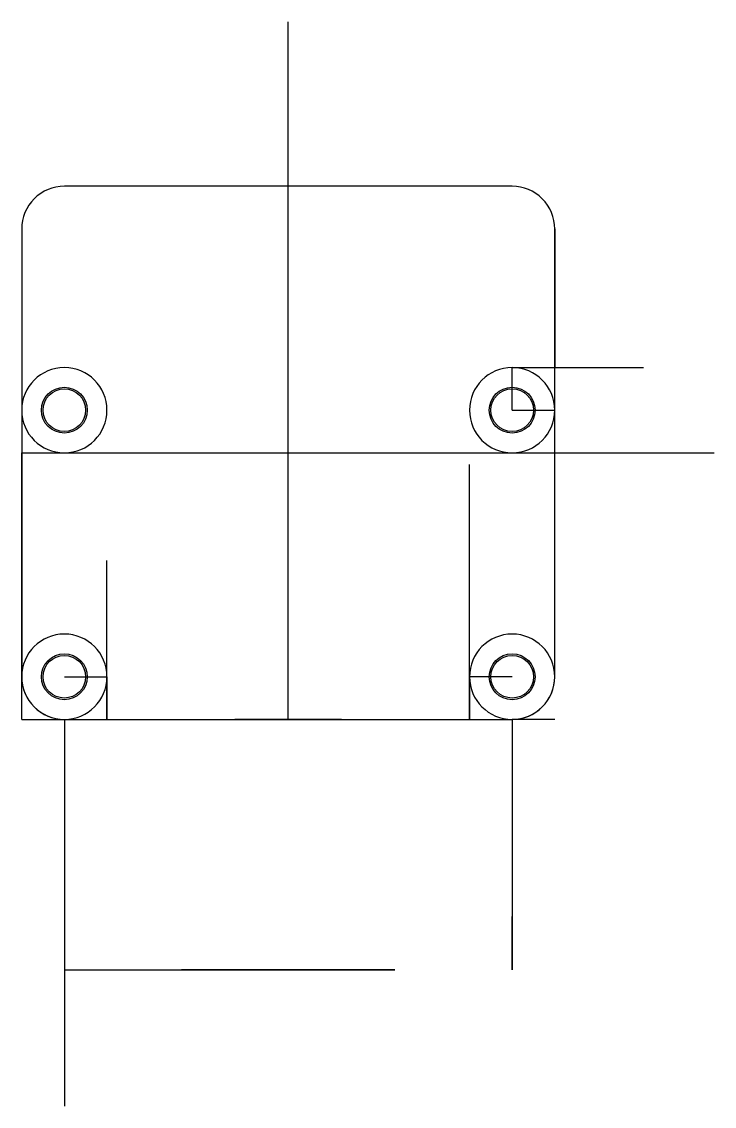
# Model space of a CAD drawing. Header units: millimetres. Extents: x 0 to 32.5, y -18.1 to 32.7.
import ezdxf

# ---------------------------------------------------------------- set-up
doc = ezdxf.new("R2010")
doc.units = ezdxf.units.MM
doc.layers.get('0').update_dxf_attribs({"true_color": 0xc2ced6})

msp = doc.modelspace()

# ---------------------------------------------------------------- linework, layer by layer
for p, q in [((12.5, 0), (12.5, 32.718)), ((23, 14.5, 1), (23, 16.5, 1)), ((23, 16.5, 1), (29.158, 16.5, 1)), ((25, 14.5, 1), (25, 16.5, 1)), ((23, 14.5, 1), (25, 14.5, 1)), ((0, 0), (0, 12.5)), ((0, 12.5), (32.48, 12.5)), ((0, 12.5), (2, 12.5)), ((21, 12.5), (23, 12.5)), ((21, 0, 1), (21, 11.95, 1)), ((4, 0, 1), (4, 7.45, 1)), ((21, 0, 1), (21, 7.45, 1)), ((2, 2, 1), (4, 2, 1)), ((4, 2, 1), (4, 0, 1)), ((23, 2, 1), (21, 2, 1)), ((21, 2, 1), (21, 0, 1)), ((0, 0), (2, 0)), ((2, 0), (2, -18.144)), ((25, 0), (23, 0)), ((23, 0), (23, -11.75)), ((23, -11.75, -4.7), (23, -11.75, 8.45))]:
    msp.add_line(p, q)
at = {"extrusion": (1, -3.38354e-16, 0)}
msp.add_line((25, 16.5, 1), (25, 16.5), dxfattribs=at)
at = {"extrusion": (1, -2.72123e-15, 0)}
msp.add_line((23, -11.75, 12.95), (23, -9.25, 12.95), dxfattribs=at)
at = {"extrusion": (-6.76707e-16, -1, 0)}
for p, q in [((2, -11.75, 8.45), (12.5, -11.75, 8.45)), ((12.5, -11.75, 8.45), (12.5, -11.75, 3.303))]:
    msp.add_line(p, q, dxfattribs=at)
at = {"extrusion": (-4.26326e-16, -1, 0)}
for p, q in [((17.5, -11.75, 8.45), (7.5, -11.75, 8.45)), ((12.5, -11.75, 8.45), (17.5, -11.75, 8.45))]:
    msp.add_line(p, q, dxfattribs=at)
msp.add_lwpolyline([(0, 0), (23, 0, 0.414214), (25, 2), (25, 23, 0.414214), (23, 25), (2, 25, 0.414214), (0, 23), (0, 2, 0.414214), (2, 0), (12.5, 0)], format="xyb")
msp.add_lwpolyline([(25, 16.5), (25, 16.5), (25, 23), (25, 23)], close=True)
at = {"extrusion": (0, 0, -1)}
for centre in [(-2, 14.5), (-23, 14.5), (-2, 2), (-23, 2)]:
    msp.add_circle(centre, 2, dxfattribs=at)
for centre, radius in [((2, 14.5), 1.075), ((2, 14.5), 1), ((23, 14.5), 1.075), ((23, 14.5), 1), ((2, 2), 1.075), ((23, 2), 1.075), ((2, 2), 1), ((23, 2), 1)]:
    msp.add_circle(centre, radius)
at = {"extrusion": (-6.76707e-16, -1, 0)}
for centre, radius in [((12.5, 8.45), 2.5), ((12.5, 8.45, 11.75), 1.4)]:
    msp.add_circle(centre, radius, dxfattribs=at)

doc.saveas('drawing.dxf')
